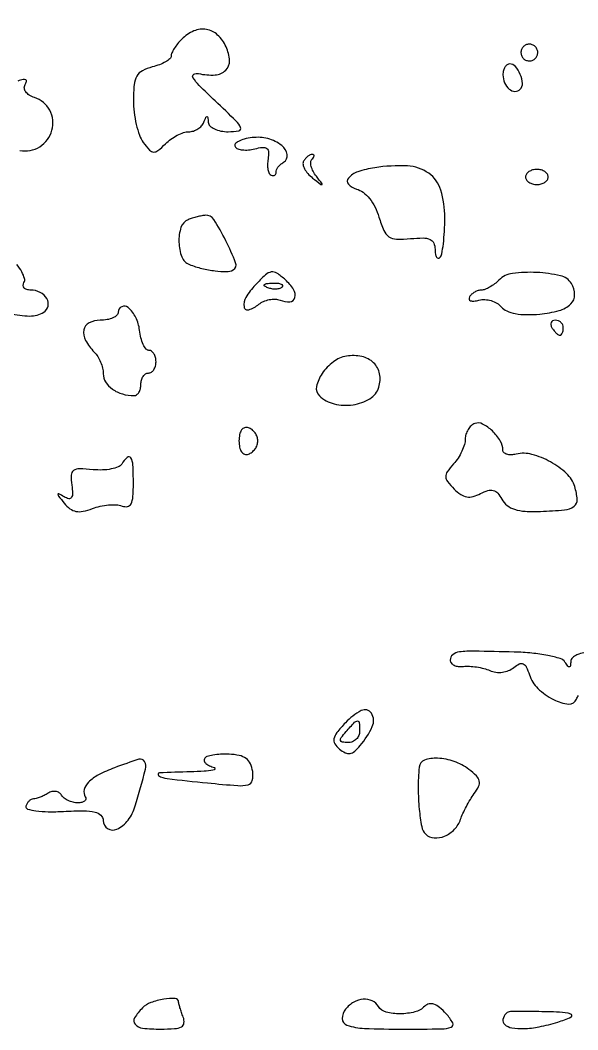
# Model space of a CAD drawing. Extents: x 0 to 5034, y 0 to 2560.
# Drawn here: x 992 to 1065.9, y -0.1 to 133.8 of the extents above; entities that cross this region are included whole.
import ezdxf

# ---------------------------------------------------------------- set-up
doc = ezdxf.new("R2010")
doc.units = 0

msp = doc.modelspace()

# ---------------------------------------------------------------- linework, layer by layer
for points in [[(758.5, 263.189695, -0.00005), (959.629134, 263.186606, -0.002021), (1003.377606, 263.004753, -0.002765), (1026.414405, 262.688457, -0.485313), (1027.705651, 260.982409, 0.137934), (1027.736152, 259.321269, 0.089805), (1028.61341, 257.601206, 0.107886), (1029.893072, 256.512159, 0.267021), (1031.08062, 256.549826, 0.135733), (1031.434416, 256.931581, 0.043901), (1031.729932, 257.650825, 0.040038), (1031.932177, 258.546557, 0.035522), (1032, 259.5, -0.03537), (1032.067517, 260.453259, -0.039936), (1032.268871, 261.348435, -0.043782), (1032.563055, 262.066999, -0.136113), (1032.915304, 262.447655, -0.138132), (1034.427721, 262.880997, -0.000304), (1058.418359, 262.974838, -0.000929), (1096.805013, 263.030373, -0.000084), (1192.5, 262.974921, 0.000516), (1316.795999, 263.01022, 0.001331), (1406.547551, 263.367364, 0.000323)], [(991.937054, 116.512122, 0.190502), (994.58349, 117.010771, 0.186785), (996.201018, 119.188955, 0.191631), (995.909842, 121.843979, 0.196357), (993.877509, 123.538877, -0.061733), (993.195533, 123.852175, -0.098349), (992.727489, 124.288218, -0.131336), (992.542333, 124.774903, -0.165468), (992.649524, 125.241935, 0.076475), (992.829153, 125.665708, 0.354283), (992.725366, 125.890404, 0.178695), (992.368285, 125.927482, 0.029062), (991.692984, 125.712428, -0.094638)], [(990.632129, 94.900023, 0.055881), (993.269027, 94.559785, 0.143536), (995.104854, 95.064803, 0.19937), (995.686201, 95.872878, 0.192541), (995.535091, 96.870269, 0.144451), (994.651392, 97.698637, 0.117074), (993.381966, 98, -0.068596), (992.852885, 98.072929, -0.142705), (992.502617, 98.291288, -0.190404), (992.383169, 98.61495, -0.133488), (992.49482, 98.991618, 0.213029), (992.568176, 99.536636, 0.050588), (992.213907, 100.405689, 0.04329), (991.563476, 101.410031, 0.031053)], [(1066.734514, 49.910086, 0.062663), (1065.816532, 49.638597, 0.083747), (1065.2001, 49.234891, 0.205737), (1064.984687, 48.75, -0.025888), (1064.947786, 48.174334, -0.350731), (1064.807982, 48.03593, -0.264738), (1064.599782, 48.126888, -0.018688), (1064.22546, 48.669438, 0.181435), (1063.605466, 49.136149, 0.022768), (1061.944714, 49.543928, 0.024326), (1059.845752, 49.853871, 0.017715), (1057.490773, 50.001338, 0.002657), (1052.179781, 50.117121, 0.035307), (1050.226535, 50.011344, 0.136031), (1049.343288, 49.643016, 0.230271), (1049, 48.937142, 0.171521), (1049.137069, 48.549327, 0.110668), (1049.514062, 48.250108, 0.08507), (1050.08056, 48.08677, 0.058592), (1050.75, 48.090829, -0.044096), (1051.547834, 48.118748, -0.025477), (1052.503741, 48.01888, -0.025305), (1053.460207, 47.819374, -0.03839), (1054.262735, 47.541811, 0.071898), (1055.057357, 47.325162, 0.062076), (1055.922989, 47.326344, 0.062976), (1056.74936, 47.538357, 0.079113), (1057.428637, 47.940774, -0.053819), (1058.169392, 48.431608, -0.230671), (1058.68409, 48.44409, -0.178824), (1059.098675, 48.031429, -0.031632), (1059.502637, 46.991692, 0.124639), (1060.623575, 45.185076, 0.072769), (1062.70666, 43.691058, 0.09425), (1064.719317, 43.092736, 0.350943), (1065.75392, 43.76176, -0.089635), (1066.012796, 44.235019, -0.069839)]]:
    msp.add_lwpolyline(points, format="xyb")
for points in [[(1013.404762, 131.261905, 0.026563), (1012.867104, 130.663868, 0.029008), (1012.412649, 130.028869, 0.030218), (1012.091846, 129.445465, 0.111036), (1012, 129.036979, -0.218128), (1011.83615, 128.679269, -0.046751), (1011.265625, 128.273423, -0.040775), (1010.457384, 127.889588, -0.028998), (1009.5, 127.589356, 0.058522), (1008.188479, 127.091476, 0.145018), (1007.456307, 126.384694, 0.105777), (1007.096689, 125.239385, 0.023373), (1007, 123.172078, 0.030601), (1007.096984, 121.588907, 0.02727), (1007.387067, 119.966173, 0.02827), (1007.810932, 118.535051, 0.071849), (1008.317674, 117.580232, 0.02573), (1009.139306, 116.570033, 0.195266), (1009.680855, 116.307868, 0.190556), (1010.259644, 116.49418, 0.024349), (1011.246246, 117.389103, -0.040807), (1011.97247, 118.005564, -0.035738), (1012.82107, 118.526799, -0.037428), (1013.659962, 118.885987, -0.08262), (1014.345238, 119, 0.076512), (1014.951818, 119.093368, 0.063796), (1015.544369, 119.367188, 0.065467), (1016.033886, 119.772061, 0.091625), (1016.337719, 120.25, -0.009076), (1016.617987, 120.909806, -0.295955), (1016.757018, 121, -0.382689), (1016.864758, 120.903389, -0.011437), (1016.921053, 120.25, 0.188972), (1017.144082, 119.772063, 0.080677), (1017.736344, 119.367188, 0.063597), (1018.59029, 119.092127, 0.04618), (1019.585651, 119, 0.045464), (1020.981087, 119.127148, 0.481098), (1021.215541, 119.564344, 0.099211), (1020.634823, 120.408889, 0.0037), (1017.835651, 123.086785, -0.007423), (1015.728997, 125.132423, -0.060125), (1014.899561, 126.189871, -0.421145), (1015.008185, 126.611466, -0.185875), (1015.639302, 126.709353, 0.066268), (1017.836753, 126.530216, 0.182144), (1019.239451, 127.142107, 0.216965), (1019.741691, 128.430069, 0.093277), (1019.290521, 130.26172, 0.097293), (1018.170077, 131.826195, 0.147811), (1016.683505, 132.566091, 0.145855), (1015.020978, 132.363361, 0.093872)], [(1058.552786, 130.08541, 0.099038), (1058.401684, 129.679226, 0.097945), (1058.417584, 129.244476, 0.097945), (1058.597789, 128.848514, 0.099038), (1058.91459, 128.552786, 0.099038), (1059.320774, 128.401684, 0.097945), (1059.755524, 128.417584, 0.097945), (1060.151486, 128.597789, 0.099038), (1060.447214, 128.91459, 0.099038), (1060.598316, 129.320774, 0.097945), (1060.582416, 129.755524, 0.097945), (1060.402211, 130.151486, 0.099038), (1060.08541, 130.447214, 0.099038), (1059.679226, 130.598316, 0.097945), (1059.244476, 130.582416, 0.097945), (1058.848514, 130.402211, 0.099038)], [(1056, 126.559017, 0.09848), (1056.213704, 125.484534, 0.119858), (1056.817565, 124.658465, 0.164168), (1057.58897, 124.354327, 0.211971), (1058.291619, 124.624952, 0.218914), (1058.58367, 125.414306, 0.079214), (1058.298867, 126.605117, 0.079209), (1057.65787, 127.648401, 0.218838), (1056.893011, 128, 0.15858), (1056.552406, 127.889187, 0.097032), (1056.262322, 127.576711, 0.078855), (1056.066453, 127.110074, 0.060079)], [(1022.733045, 118.213979, 0.030738), (1021.708584, 118.019806, 0.059385), (1020.931032, 117.720543, 0.10075), (1020.506523, 117.372419, 0.319416), (1020.484041, 117.025822, 0.168146), (1020.830981, 116.742936, 0.059798), (1021.462445, 116.59414, 0.051019), (1022.251177, 116.586243, 0.040983), (1023.087443, 116.733118, -0.036041), (1024.129838, 116.926818, -0.192924), (1024.676303, 116.77588, -0.22602), (1024.915956, 116.310531, -0.049746), (1024.852833, 115.389238, 0.037757), (1024.784157, 114.647638, 0.052003), (1024.842289, 113.981526, 0.063798), (1025.007557, 113.480103, 0.201813), (1025.266386, 113.25, 0.078148), (1025.540377, 113.202274, 0.139921), (1025.759412, 113.260908, 0.168464), (1025.888779, 113.415309, 0.124805), (1025.91459, 113.638197, -0.142507), (1025.958824, 113.930744, -0.054846), (1026.173086, 114.285963, -0.048546), (1026.505578, 114.64333, -0.042739), (1026.914516, 114.947168, 0.304427), (1027.383772, 115.980719, 0.187853), (1026.675266, 117.172909, 0.102874), (1024.836149, 118.079938, 0.095038)], [(1029.570027, 115.113307, 0.187169), (1029.4884, 114.673521, 0.075215), (1029.693826, 114.086608, 0.060274), (1030.13587, 113.450401, 0.044598), (1030.76101, 112.863307, 0.001748), (1031.85039, 112.015406, 0.27909), (1031.99711, 111.998672, 0.480912), (1032.022903, 112.102491, 0.002309), (1031.258676, 113.092009, -0.04346), (1030.832052, 113.749775, -0.05878), (1030.575276, 114.409651, -0.073134), (1030.514337, 114.973454, -0.188967), (1030.675343, 115.342009, 0.04506), (1030.886493, 115.59508, 0.133007), (1030.961551, 115.806715, 0.259352), (1030.898657, 115.943435, 0.159357), (1030.725684, 116, 0.114559), (1030.453478, 115.936804, 0.049594), (1030.135554, 115.739534, 0.045544), (1029.82467, 115.452526, 0.045209)], [(1039, 114.224371, 0.040503), (1036.752809, 113.681188, 0.136885), (1035.509774, 112.848533, 0.379614), (1035.523689, 112.035342, 0.144057), (1036.579448, 111.399726, -0.101411), (1037.465692, 110.962942, -0.058704), (1038.315658, 110.126608, -0.052399), (1039.042385, 108.996562, -0.04509), (1039.562202, 107.682479, 0.029828), (1040.203588, 105.904461, 0.142514), (1040.882442, 105.080204, 0.144606), (1041.891924, 104.75518, 0.031022), (1043.75, 104.825366, -0.022818), (1045.398905, 104.914744, -0.105283), (1046.330284, 104.724712, -0.186467), (1046.822153, 104.238355, -0.105978), (1047, 103.4087, 0.035243), (1047.04418, 102.782689, 0.097379), (1047.188839, 102.367228, 0.233037), (1047.401372, 102.226861, 0.231819), (1047.642857, 102.309524, 0.152949), (1047.895184, 102.792013, 0.014385), (1048.096875, 104.130687, 0.017383), (1048.238826, 105.777011, 0.012813), (1048.285714, 107.606492, 0.072873), (1047.750566, 111.2588, 0.166674), (1046.151122, 113.493109, 0.144533), (1043.331988, 114.465406, 0.050354)], [(1059, 113, 0.148195), (1059.115568, 112.618646, 0.098894), (1059.440625, 112.29375, 0.082425), (1059.926543, 112.074694, 0.064853), (1060.5, 112, 0.064853), (1061.073457, 112.074694, 0.082425), (1061.559375, 112.29375, 0.098894), (1061.884432, 112.618646, 0.148195), (1062, 113, 0.148195), (1061.884432, 113.381354, 0.098894), (1061.559375, 113.70625, 0.082425), (1061.073457, 113.925306, 0.064853), (1060.5, 114, 0.064853), (1059.926543, 113.925306, 0.082425), (1059.440625, 113.70625, 0.098894), (1059.115568, 113.381354, 0.148195)], [(1014.25, 107.337719, 0.223722), (1013.310554, 106.323358, 0.084143), (1013.035568, 104.357623, 0.08334), (1013.423658, 102.39476, 0.213899), (1014.421909, 101.391593, 0.031173), (1016.081481, 100.870797, 0.029359), (1017.82643, 100.547762, 0.028778), (1019.361433, 100.445053, 0.132699), (1020.215767, 100.667378, 0.371644), (1020.555003, 101.62424, 0.023845), (1019.253512, 104.549427, 0.024212), (1017.658303, 107.369943, 0.277207), (1016.564788, 107.921053, 0.028932), (1016.067693, 107.855125, 0.014291), (1015.445594, 107.717133, 0.014131), (1014.806344, 107.536684, 0.020039)], [(1023.163764, 98.674319, 0.051103), (1021.910003, 97.032151, 0.186185), (1021.677065, 95.765019, 0.454799), (1022.324018, 95.38529, 0.092719), (1023.645256, 96.120552, -0.071084), (1024.263605, 96.500341, -0.055237), (1025.019014, 96.732777, -0.056237), (1025.790404, 96.791349, -0.082647), (1026.45524, 96.65555, 0.107662), (1027.759142, 96.455937, 0.325134), (1028.412562, 96.996654, 0.208614), (1028.236608, 98.083256, 0.065937), (1027.149329, 99.364859, 0.035667), (1026.028757, 100.242215, 0.19349), (1025.288723, 100.400489, 0.144803), (1024.519791, 100.020323, 0.017461)], [(1055.468788, 99.325931, -0.034233), (1054.8867, 98.818524, -0.033184), (1054.234953, 98.389492, -0.035019), (1053.611273, 98.091429, -0.09423), (1053.130446, 98, 0.077613), (1052.701666, 97.933039, 0.053335), (1052.250813, 97.733645, 0.052801), (1051.846984, 97.440151, 0.07093), (1051.557637, 97.093259, 0.201936), (1051.511045, 96.795193, 0.254898), (1051.696845, 96.592775, 0.109279), (1052.155853, 96.541467, 0.037368), (1052.818477, 96.662782, -0.076018), (1053.598448, 96.744219, -0.060416), (1054.434214, 96.602132, -0.061427), (1055.19699, 96.268988, -0.086109), (1055.761379, 95.78752, 0.117923), (1056.493549, 95.23861, 0.055252), (1057.632437, 94.88861, 0.044329), (1059.107806, 94.741825, 0.026417), (1060.872307, 94.816432, 0.042804), (1063.440891, 95.285519, 0.125747), (1064.99209, 96.16622, 0.205674), (1065.507015, 97.389065, 0.137465), (1065.080813, 98.869242, 0.201804), (1063.620482, 99.909499, 0.043334), (1060.472849, 100.334111, 0.04399), (1057.254776, 100.203877, 0.16575)], [(1026.729167, 98.395833, -0.126455), (1026.402231, 98.202593, -0.060344), (1025.916927, 98.123424, -0.05415), (1025.359369, 98.160852, -0.051402), (1024.8125, 98.316886, -0.054073), (1024.395823, 98.538436, -0.470617), (1024.37858, 98.720685, -0.168741), (1024.670344, 98.862007, -0.018894), (1025.416667, 98.921053, -0.028489), (1026.112848, 98.910055, -0.077125), (1026.592839, 98.799335, -0.208169), (1026.77538, 98.614691, -0.296942)], [(1005, 95.083333, -0.208004), (1004.819911, 94.669163, -0.08225), (1004.291617, 94.318229, -0.062679), (1003.511684, 94.079511, -0.042983), (1002.588484, 94, 0.118571), (1001.121937, 93.647262, 0.233063), (1000.421844, 92.708466, 0.174066), (1000.646346, 91.333624, 0.069827), (1001.810123, 89.789877, -0.059547), (1002.265799, 89.210492, -0.039033), (1002.650474, 88.452204, -0.039002), (1002.91301, 87.64231, -0.058945), (1003, 86.906989, 0.142637), (1003.318319, 85.813853, 0.096603), (1004.217185, 84.866861, 0.08334), (1005.544339, 84.221574, 0.071689), (1007.081787, 84, 0.16037), (1007.432018, 84.115298, 0.096657), (1007.730275, 84.440625, 0.078243), (1007.931713, 84.926346, 0.05931), (1008, 85.5, -0.064853), (1008.074694, 86.073457, -0.082425), (1008.29375, 86.559375, -0.098894), (1008.618646, 86.884432, -0.148195), (1009, 87, 0.148195), (1009.381354, 87.115568, 0.098894), (1009.70625, 87.440625, 0.082425), (1009.925306, 87.926543, 0.064853), (1010, 88.5, 0.060349), (1009.930513, 89.073616, 0.079068), (1009.725762, 89.559375, 0.097158), (1009.422496, 89.884631, 0.15796), (1009.066422, 90, -0.229158), (1008.685525, 90.184247, -0.058135), (1008.314134, 90.785159, -0.047385), (1008.005802, 91.649253, -0.032564), (1007.816422, 92.672881, 0.084846), (1007.314714, 94.371975, 0.101978), (1006.295479, 95.686169, 0.294231), (1005.456733, 95.800582, 0.291363)], [(1062.5, 93, 0.029505), (1062.768994, 92.617226, 0.035638), (1063.066025, 92.29375, 0.038439), (1063.34829, 92.065539, 0.151918), (1063.559017, 92, 0.210953), (1063.727648, 92.07446, 0.081139), (1063.870461, 92.29375, 0.061769), (1063.967655, 92.617151, 0.042167), (1064, 93, 0.105053), (1063.918938, 93.381556, 0.099167), (1063.688914, 93.70625, 0.09642), (1063.345238, 93.923877, 0.093332), (1062.940983, 94, 0.108972), (1062.586039, 93.921712, 0.182303), (1062.3746, 93.70625, 0.161196), (1062.343488, 93.3821, 0.082592)], [(1035.247807, 89.236029, 0.120645), (1033.513697, 88.491745, 0.081751), (1032.022555, 86.929464, 0.096681), (1031.281769, 85.2072, 0.260451), (1031.657359, 83.976215, 0.133536), (1033.610736, 82.910164, 0.094579), (1036.118672, 82.796039, 0.101453), (1038.347875, 83.598003, 0.180914), (1039.535391, 85.111507, 0.124903), (1039.640582, 86.898046, 0.154992), (1038.850187, 88.354379, 0.139421), (1037.282246, 89.188608, 0.094581)], [(1052.25, 80.301633, 0.099485), (1051.772066, 80.004138, 0.067475), (1051.367188, 79.504443, 0.064394), (1051.093425, 78.88745, 0.072375), (1051, 78.245407, -0.074691), (1050.890222, 77.514624, -0.035144), (1050.545444, 76.621656, -0.033831), (1050.044815, 75.718965, -0.040413), (1049.452574, 74.947595, 0.028452), (1048.62089, 73.916333, 0.162061), (1048.415273, 73.252704, 0.163487), (1048.649292, 72.601472, 0.029086), (1049.52202, 71.620837, 0.048529), (1050.395905, 70.901911, 0.105442), (1051.198467, 70.580121, 0.11013), (1052.03934, 70.620644, 0.056025), (1053.027459, 71.014695, -0.046075), (1054.007471, 71.428244, -0.142659), (1054.718188, 71.445178, -0.15176), (1055.300033, 71.079738, -0.054443), (1055.858978, 70.262713, 0.103721), (1056.541157, 69.449363, 0.090357), (1057.525473, 68.929444, 0.062445), (1058.939126, 68.670737, 0.023083), (1060.967844, 68.650212, 0.013956), (1064.158747, 68.854556, 0.134108), (1065.421541, 69.327695, 0.258972), (1065.844509, 70.228761, 0.059921), (1065.520438, 71.935607, 0.128171), (1064.431828, 73.663189, 0.061754), (1062.30272, 75.216241, 0.061518), (1059.842742, 76.210158, 0.121604), (1057.75, 76.250092, -0.046586), (1057.079794, 76.162583, -0.076984), (1056.514062, 76.229039, -0.112063), (1056.138426, 76.431233, -0.216754), (1056, 76.735546, 0.136235), (1055.64811, 78.003058, 0.067333), (1054.594378, 79.316643, 0.070322), (1053.303652, 80.237817, 0.212592)], [(1021, 78, 0.049736), (1021.084641, 77.151204, 0.105759), (1021.346154, 76.548718, 0.158614), (1021.750923, 76.249896, 0.162171), (1022.25, 76.25, 0.087886), (1022.727751, 76.509184, 0.06965), (1023.132812, 76.935937, 0.06941), (1023.406312, 77.459169, 0.085974), (1023.5, 78, 0.085974), (1023.406312, 78.540831, 0.06941), (1023.132812, 79.064063, 0.06965), (1022.727751, 79.490816, 0.087886), (1022.25, 79.75, 0.162171), (1021.750923, 79.750104, 0.158614), (1021.346154, 79.451282, 0.105759), (1021.084641, 78.848796, 0.049736)], [(1005.45985, 74.935036, -0.162005), (1004.994122, 74.54593, -0.045123), (1004.06945, 74.275425, -0.04053), (1002.90526, 74.14284, -0.033015), (1001.650833, 74.185036, 0.019321), (999.843704, 74.295395, 0.163874), (999.077698, 74.056338, 0.232954), (998.758185, 73.451042, 0.041896), (998.831377, 72.140689, -0.023211), (998.936193, 71.018455, -0.155569), (998.792972, 70.484264, -0.315099), (998.439185, 70.338969, -0.08041), (997.831377, 70.582648, 0.011186), (997.114311, 70.992639, 0.566979), (997.000193, 70.925076, 0.168751), (997.084312, 70.679227, 0.004277), (997.827461, 69.74616, 0.062529), (998.595375, 69.009295, 0.112913), (999.38922, 68.659537, 0.098685), (1000.33104, 68.665762, 0.040016), (1001.568777, 69.026149, -0.036806), (1002.603763, 69.334712, -0.032512), (1003.716738, 69.504245, -0.033951), (1004.742482, 69.523002, -0.07937), (1005.491316, 69.364959, 0.139213), (1006.211934, 69.300101, 0.234585), (1006.685559, 69.658455, 0.098555), (1006.937282, 70.583235, 0.017322), (1007, 72.393011, 0.01182), (1006.94278, 74.813212, 0.125008), (1006.656921, 75.75057, 0.475891), (1006.182573, 75.816313, 0.066746)], [(1035.112049, 40.61927, 0.01919), (1033.979862, 39.317439, 0.114895), (1033.592733, 38.513255, 0.198801), (1033.708635, 37.848508, 0.078402), (1034.33401, 37.137759, 0.059322), (1035.090198, 36.648554, 0.155947), (1035.721729, 36.555489, 0.137456), (1036.342014, 36.844703, 0.04217), (1037.073491, 37.588551, 0.064365), (1038.679307, 40.126284, 0.25801), (1038.556394, 41.894822, 0.390731), (1037.219377, 42.238242, 0.080938)], [(1037, 39.5, -0.101721), (1036.882332, 38.9276, -0.098537), (1036.547793, 38.440625, -0.097291), (1036.048138, 38.114368, -0.096419), (1035.460573, 38, -0.035838), (1034.687524, 38.055481, -0.325335), (1034.459106, 38.27802, -0.208212), (1034.553366, 38.661216, -0.017756), (1035.210573, 39.461963, -0.007679), (1036.322999, 40.68486, -0.201684), (1036.719977, 40.861798, -0.397768), (1036.955338, 40.648652, -0.019434)], [(1016.414652, 35.861904, 0.239024), (1016.38871, 35.555009, 0.115947), (1016.62217, 35.225054, 0.074926), (1017.094332, 34.91935, 0.042487), (1017.737757, 34.691683, -0.514778), (1017.807062, 34.510223, -0.203834), (1017.53807, 34.332958, -0.030017), (1016.36528, 34.190952, -0.009224), (1014.583333, 34.116001, 0.006016), (1010.445276, 33.968541, 0.726383), (1010.34991, 33.619502, 0.117869), (1011.467996, 33.215888, 0.003029), (1016.81848, 32.648137, 0.00529), (1020.833827, 32.289507, 0.082121), (1022.207728, 32.407091, 0.278868), (1022.766037, 32.974144, 0.095328), (1022.81848, 34.175402, 0.074595), (1022.508387, 35.194544, 0.125432), (1021.939764, 35.878134, 0.104778), (1021.032448, 36.28179, 0.041944), (1019.676895, 36.453449, 0.023969), (1018.56377, 36.44699, 0.031423), (1017.55408, 36.328768, 0.032564), (1016.757827, 36.130121, 0.178777)], [(1004.5, 34.65661, 0.029597), (1002.391497, 33.716042, 0.076283), (1001.048709, 32.734853, 0.133178), (1000.482795, 31.752594, 0.205695), (1000.625, 30.797746, -0.179761), (1000.685535, 30.495784, -0.187901), (1000.53258, 30.234338, -0.115014), (1000.157677, 30.057401, -0.053034), (999.618034, 30, -0.060536), (998.997672, 30.075385, -0.050967), (998.37415, 30.298542, -0.053207), (997.84033, 30.627191, -0.090006), (997.489919, 31.016312, 0.116853), (997.159516, 31.346169, 0.101925), (996.699422, 31.513476, 0.09426), (996.179439, 31.491447, 0.084232), (995.680902, 31.281625, -0.024568), (995.173727, 30.993043, -0.0226), (994.626577, 30.746733, -0.023239), (994.118787, 30.572046, -0.066209), (993.75, 30.515313, 0.114314), (993.444609, 30.437966, 0.073729), (993.146875, 30.224111, 0.067895), (992.901675, 29.911503, 0.068455), (992.75, 29.545491, 0.406725), (992.956283, 29.182199, 0.036876), (994.079336, 28.945085, 0.030881), (995.708257, 28.826591, 0.015976), (997.75, 28.86963, -0.011786), (1000.418942, 28.948265, -0.058031), (1001.913441, 28.783131, -0.133945), (1002.699445, 28.361578, -0.205889), (1003, 27.662623, 0.255286), (1003.582175, 26.596693, 0.254492), (1004.795117, 26.508476, 0.123716), (1006.293558, 27.700466, 0.093025), (1007.245643, 29.588233, 0.004365), (1008.607471, 34.454468, 0.192477), (1008.487113, 35.485936, 0.361076), (1007.73616, 35.787022, 0.012179)], [(1044.886711, 34.75, 0.022778), (1044.76024, 31.931119, 0.024207), (1044.895992, 29.169509, 0.022013), (1045.226589, 26.849436, 0.151094), (1045.758227, 25.841773, 0.184183), (1046.859991, 25.348282, 0.115941), (1048.26587, 25.595433, 0.100799), (1049.572133, 26.500246, 0.109787), (1050.372426, 27.819175, -0.027367), (1050.680173, 28.586538, -0.014089), (1051.143871, 29.512418, -0.013961), (1051.675935, 30.440833, -0.020482), (1052.198885, 31.2231, 0.047334), (1052.774619, 32.193148, 0.166881), (1052.853334, 32.903734, 0.144305), (1052.479706, 33.576386, 0.032481), (1051.477917, 34.441297, 0.076683), (1049.531775, 35.489861, 0.073715), (1047.333305, 35.92172, 0.097986), (1045.591852, 35.661113, 0.292031)], [(1008.2, 2.8, 0.058997), (1007.16459, 1.486461, 0.325779), (1007.232547, 0.640832, 0.191625), (1008.2213, 0.123467, 0.025859), (1010.606989, 0, 0.016593), (1012.463626, 0.06163, 0.105098), (1013.36797, 0.317563, 0.247256), (1013.70433, 0.808388, 0.12119), (1013.606989, 1.581787, -0.008099), (1013.374575, 2.218074, -0.009838), (1013.178303, 2.821775, -0.008575), (1013.032484, 3.333672, -0.065182), (1013, 3.581787, 0.401545), (1012.550811, 4.050928, 0.05127), (1011.018881, 3.960432, 0.047745), (1009.315001, 3.512864, 0.108702)], [(1035.131121, 2.657991, 0.180583), (1034.688675, 1.388714, 0.313759), (1035.317998, 0.525522, 0.074308), (1037.633386, 0.093604, 0.00902), (1042.821654, 0, 0.002875), (1047.861361, 0.028983, 0.0832), (1049.129055, 0.256419, 0.46236), (1049.340712, 0.816884, 0.057684), (1048.478616, 2.023629, 0.033879), (1047.597984, 2.873289, 0.090964), (1046.844529, 3.303028, 0.141487), (1046.194273, 3.339351, 0.140945), (1045.623629, 3.023629, -0.134315), (1044.321908, 2.281135, -0.061948), (1042.372012, 2.030978, -0.063352), (1040.506813, 2.260947, -0.194398), (1039.5, 3, 0.148549), (1038.654402, 3.745065, 0.127043), (1037.481011, 3.952056, 0.109771), (1036.214867, 3.56484, 0.090903)], [(1056.415539, 2.083333, 0.148823), (1055.993328, 1.289029, 0.269312), (1056.226591, 0.614741, 0.13987), (1057.181597, 0.172512, 0.045351), (1058.75, 0.070285, 0.04405), (1060.810351, 0.305345, 0.024537), (1063.259576, 0.93257, 0.032838), (1065.030094, 1.609979, 0.696191), (1065, 2.002048, 0.05916), (1063.510746, 2.24189, 0.008007), (1060.343054, 2.322626, 0.003831), (1057.001819, 2.328659, 0.197743)]]:
    msp.add_lwpolyline(points, format="xyb", close=True)

doc.saveas('drawing.dxf')
